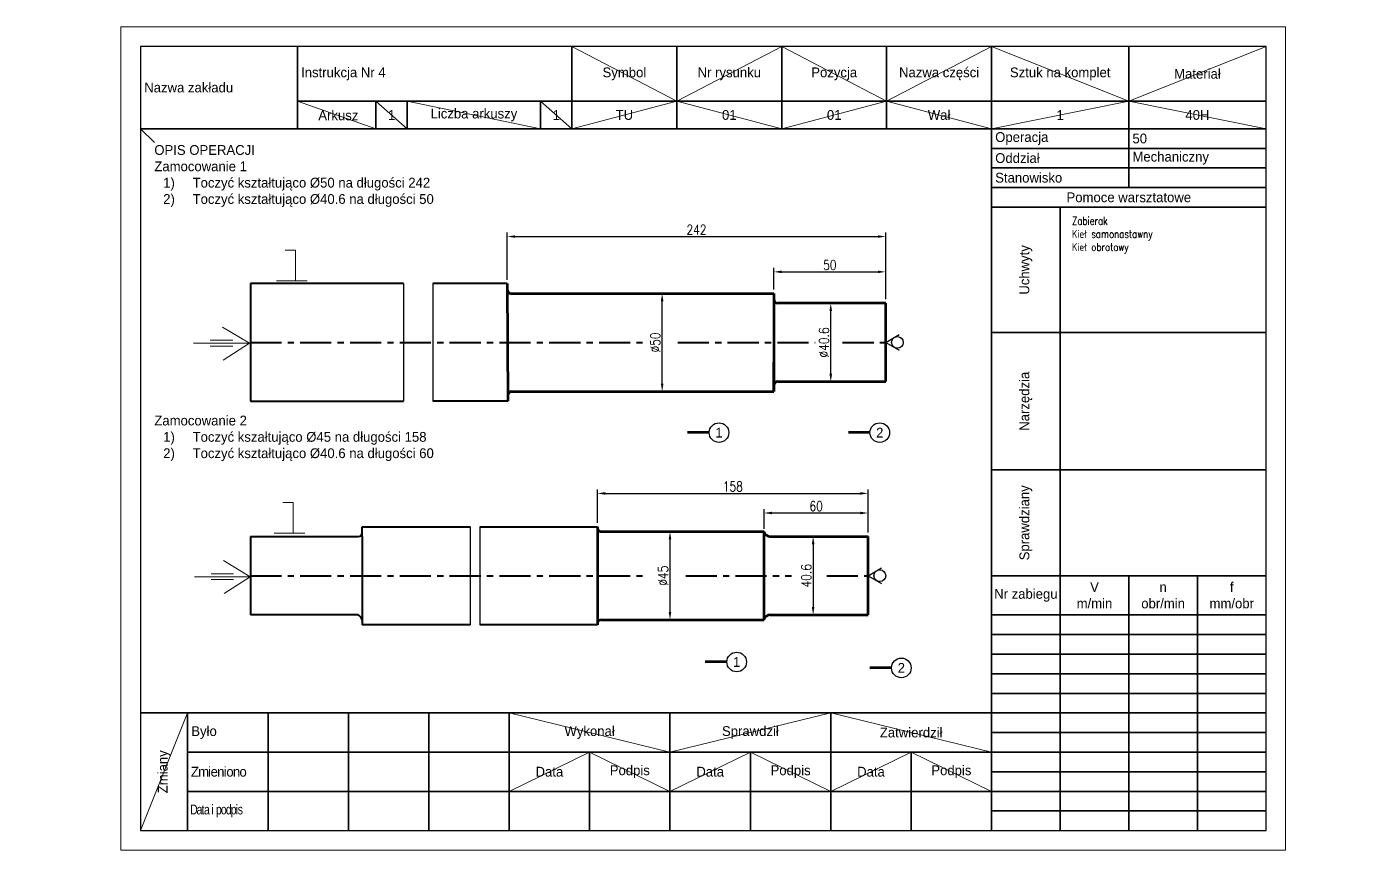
# Model space of a CAD drawing. Extents: x 817 to 2370, y -486 to 502.
# Drawn here: x 2028 to 2369.8, y -258.5 to -48.5 of the extents above; entities that cross this region are included whole.
import ezdxf

# ---------------------------------------------------------------- set-up
doc = ezdxf.new("R2010")
doc.units = 0
doc.header["$LTSCALE"] = 0.25
doc.header["$PDMODE"] = 2
doc.header["$PDSIZE"] = -5
doc.linetypes.add('CENTER', pattern=[50.8, 31.75, -6.35, 6.35, -6.35])
doc.layers.get('0').update_dxf_attribs({"color": 8, "linetype": 'CONTINUOUS'})
doc.layers.get('Defpoints').update_dxf_attribs({"linetype": 'CONTINUOUS'})
for name, color, linetype, lineweight in [('1', 7, 'CONTINUOUS', 30), ('AM_4', 3, 'CONTINUOUS', 25), ('AM_5', 3, 'CONTINUOUS', 25), ('AM_6', 2, 'CONTINUOUS', 35), ('AM_9', 253, 'CONTINUOUS', 0), ('Gruba linia', 7, 'CONTINUOUS', 50), ('wymiary', 100, 'CONTINUOUS', 20)]:
    doc.layers.add(name, color=color, linetype=linetype, lineweight=lineweight)
for name, color, linetype in [('Krawędzie', 7, 'CONTINUOUS'), ('Kreskowania i linie pomocnicze', 2, 'CONTINUOUS'), ('Osie', 2, 'CENTER')]:
    doc.layers.add(name, color=color, linetype=linetype)
doc.styles.add('ROMANS', font='romans', dxfattribs={"width": 0.8})
doc.linetypes.add('Amzigzag', pattern='A,0.0001,[136,genltshp.shx,S=0.04,R=0,X=0,Y=0],-11', length=11.0001)
doc.dimstyles.new('standard$0', dxfattribs={"dimtxt": 2.5, "dimasz": 2, "dimexe": 1, "dimexo": 1, "dimgap": 0.5, "dimtad": 1, "dimdec": 3, "dimrnd": 0.1, "dimzin": 12, "dimdsep": 46, "dimtxsty": 'ROMANS', "dimcen": 2.5, "dimclrd": 2, "dimclre": 2, "dimclrt": 256, "dimadec": 0, "dimazin": 0, "dimtfac": 0.72, "dimtdec": 3, "dimtmove": 0, "dimatfit": 0, "dimfxl": 1, "dimtvp": 0.72, "dimtolj": 1, "dimtzin": 12, "dimarcsym": 0})

# ---------------------------------------------------------------- blocks, each defined once
blk = doc.blocks.new('*D45')
at = {"layer": 'AM_5', "color": 2, "lineweight": -2, "transparency": 16777216}
for p, q in [((2150.5, -113), (2150.5, -101)), ((2152.5, -102), (2245, -102)), ((2247, -118), (2247, -101))]:
    blk.add_line(p, q, dxfattribs=at)
at = {"layer": 'AM_5', "color": 2, "lineweight": 40, "transparency": 16777216}
for points in [[(2152.5, -101.67), (2152.5, -102.33), (2150.5, -102)], [(2245, -101.67), (2245, -102.33), (2247, -102)]]:
    blk.add_solid(points, dxfattribs=at)
at = {"layer": 'Defpoints', "color": 0, "lineweight": 40, "transparency": 16777216}
for p in [(2247, -102), (2150.5, -114), (2247, -119)]:
    blk.add_point(p, dxfattribs=at)
at = {"layer": 'AM_5', "transparency": 16777216, "insert": (2198.75, -100.25), "char_height": 2.5, "attachment_point": 5, "style": 'ROMANS'}
blk.add_mtext('\\A1;242', dxfattribs=at)
blk = doc.blocks.new('*D46')
at = {"layer": 'AM_5', "color": 2, "lineweight": -2, "transparency": 16777216}
for p, q in [((2218.5, -115.5), (2218.5, -110)), ((2220.5, -111), (2245, -111)), ((2247, -118), (2247, -110))]:
    blk.add_line(p, q, dxfattribs=at)
at = {"layer": 'AM_5', "color": 2, "lineweight": 40, "transparency": 16777216}
for points in [[(2220.5, -110.67), (2220.5, -111.33), (2218.5, -111)], [(2245, -110.67), (2245, -111.33), (2247, -111)]]:
    blk.add_solid(points, dxfattribs=at)
at = {"layer": 'Defpoints', "color": 0, "lineweight": 40, "transparency": 16777216}
for p in [(2247, -111), (2218.5, -116.5), (2247, -119)]:
    blk.add_point(p, dxfattribs=at)
at = {"layer": 'AM_5', "transparency": 16777216, "insert": (2232.75, -109.25), "char_height": 2.5, "attachment_point": 5, "style": 'ROMANS'}
blk.add_mtext('\\A1;50', dxfattribs=at)
blk = doc.blocks.new('*D47')
at = {"layer": 'AM_5', "color": 2, "lineweight": -2, "transparency": 16777216}
for p, q in [((2190, -116.5), (2189, -116.5)), ((2190, -139.5), (2190, -118.5)), ((2190, -141.5), (2189, -141.5))]:
    blk.add_line(p, q, dxfattribs=at)
at = {"layer": 'AM_5', "color": 2, "lineweight": 40, "transparency": 16777216}
for points in [[(2189.67, -118.5), (2190.33, -118.5), (2190, -116.5)], [(2189.67, -139.5), (2190.33, -139.5), (2190, -141.5)]]:
    blk.add_solid(points, dxfattribs=at)
at = {"layer": 'Defpoints', "color": 0, "lineweight": 40, "transparency": 16777216}
for p in [(2190, -116.5), (2191, -116.5), (2191, -141.5)]:
    blk.add_point(p, dxfattribs=at)
at = {"layer": 'AM_5', "transparency": 16777216, "insert": (2188.25, -129), "char_height": 2.5, "attachment_point": 5, "rotation": 90, "style": 'ROMANS'}
blk.add_mtext('\\A1;%%C50', dxfattribs=at)
blk = doc.blocks.new('*D48')
at = {"layer": 'AM_5', "color": 2, "lineweight": -2, "transparency": 16777216}
for p, q in [((2232.25, -119), (2232, -119)), ((2233, -137), (2233, -121)), ((2232.25, -139), (2232, -139))]:
    blk.add_line(p, q, dxfattribs=at)
at = {"layer": 'AM_5', "color": 2, "lineweight": 40, "transparency": 16777216}
for points in [[(2232.67, -121), (2233.33, -121), (2233, -119)], [(2232.67, -137), (2233.33, -137), (2233, -139)]]:
    blk.add_solid(points, dxfattribs=at)
at = {"layer": 'Defpoints', "color": 0, "lineweight": 40, "transparency": 16777216}
for p in [(2233, -119), (2233.25, -119), (2233.25, -139)]:
    blk.add_point(p, dxfattribs=at)
at = {"layer": 'AM_5', "transparency": 16777216, "insert": (2231.25, -129), "char_height": 2.5, "attachment_point": 5, "rotation": 90, "style": 'ROMANS'}
blk.add_mtext('\\A1;%%C40.6', dxfattribs=at)
blk = doc.blocks.new('*D49')
at = {"layer": 'AM_5', "color": 2, "lineweight": -2, "transparency": 16777216}
for p, q in [((2192, -177.25), (2191, -177.25)), ((2192, -179.25), (2192, -197.75)), ((2191.5, -199.75), (2191, -199.75))]:
    blk.add_line(p, q, dxfattribs=at)
at = {"layer": 'AM_5', "color": 2, "lineweight": 40, "transparency": 16777216}
for points in [[(2191.67, -179.25), (2192.33, -179.25), (2192, -177.25)], [(2191.67, -197.75), (2192.33, -197.75), (2192, -199.75)]]:
    blk.add_solid(points, dxfattribs=at)
at = {"layer": 'Defpoints', "color": 0, "lineweight": 40, "transparency": 16777216}
for p in [(2193, -177.25), (2192, -199.75), (2192.5, -199.75)]:
    blk.add_point(p, dxfattribs=at)
at = {"layer": 'AM_5', "transparency": 16777216, "insert": (2190.25, -188.5), "char_height": 2.5, "attachment_point": 5, "rotation": 90, "style": 'ROMANS'}
blk.add_mtext('\\A1;%%C45', dxfattribs=at)
blk = doc.blocks.new('*D50')
at = {"layer": 'AM_5', "color": 2, "lineweight": -2, "transparency": 16777216}
for p, q in [((2228.25, -178.5), (2227.5, -178.5)), ((2228.5, -180.5), (2228.5, -196.5)), ((2228.25, -198.5), (2227.5, -198.5))]:
    blk.add_line(p, q, dxfattribs=at)
at = {"layer": 'AM_5', "color": 2, "lineweight": 40, "transparency": 16777216}
for points in [[(2228.17, -180.5), (2228.83, -180.5), (2228.5, -178.5)], [(2228.17, -196.5), (2228.83, -196.5), (2228.5, -198.5)]]:
    blk.add_solid(points, dxfattribs=at)
at = {"layer": 'Defpoints', "color": 0, "lineweight": 40, "transparency": 16777216}
for p in [(2229.25, -178.5), (2228.5, -198.5), (2229.25, -198.5)]:
    blk.add_point(p, dxfattribs=at)
at = {"layer": 'AM_5', "transparency": 16777216, "insert": (2226.75, -188.5), "char_height": 2.5, "attachment_point": 5, "rotation": 90, "style": 'ROMANS'}
blk.add_mtext('\\A1;40.6', dxfattribs=at)
blk = doc.blocks.new('*D51')
at = {"layer": 'AM_5', "color": 2, "lineweight": -2, "transparency": 16777216}
for p, q in [((2173.5, -175), (2173.5, -166.5)), ((2242.5, -177.5), (2242.5, -166.5)), ((2175.5, -167.5), (2240.5, -167.5))]:
    blk.add_line(p, q, dxfattribs=at)
at = {"layer": 'AM_5', "color": 2, "lineweight": 40, "transparency": 16777216}
for points in [[(2175.5, -167.17), (2175.5, -167.83), (2173.5, -167.5)], [(2240.5, -167.17), (2240.5, -167.83), (2242.5, -167.5)]]:
    blk.add_solid(points, dxfattribs=at)
at = {"layer": 'Defpoints', "color": 0, "lineweight": 40, "transparency": 16777216}
for p in [(2242.5, -167.5), (2173.5, -176), (2242.5, -178.5)]:
    blk.add_point(p, dxfattribs=at)
at = {"layer": 'AM_5', "transparency": 16777216, "insert": (2208, -165.75), "char_height": 2.5, "attachment_point": 5, "style": 'ROMANS'}
blk.add_mtext('\\A1;158', dxfattribs=at)
blk = doc.blocks.new('*D52')
at = {"layer": 'AM_5', "color": 2, "lineweight": -2, "transparency": 16777216}
for p, q in [((2216, -176.5), (2216, -171.5)), ((2218, -172.5), (2240.5, -172.5)), ((2242.5, -177.5), (2242.5, -171.5))]:
    blk.add_line(p, q, dxfattribs=at)
at = {"layer": 'AM_5', "color": 2, "lineweight": 40, "transparency": 16777216}
for points in [[(2218, -172.17), (2218, -172.83), (2216, -172.5)], [(2240.5, -172.17), (2240.5, -172.83), (2242.5, -172.5)]]:
    blk.add_solid(points, dxfattribs=at)
at = {"layer": 'Defpoints', "color": 0, "lineweight": 40, "transparency": 16777216}
for p in [(2242.5, -172.5), (2216, -177.5), (2242.5, -178.5)]:
    blk.add_point(p, dxfattribs=at)
at = {"layer": 'AM_5', "transparency": 16777216, "insert": (2229.25, -170.75), "char_height": 2.5, "attachment_point": 5, "style": 'ROMANS'}
blk.add_mtext('\\A1;60', dxfattribs=at)

msp = doc.modelspace()

# ---------------------------------------------------------------- linework, layer by layer
at = {"layer": '1'}
msp.add_lwpolyline([(2057, -253.5), (2344, -253.5), (2344, -53.5), (2057, -53.5)], close=True, dxfattribs=at)
for centre in [(2204.5, -152), (2245.5, -152), (2245.5, -152), (2209, -210.5), (2251, -212), (2251, -212)]:
    msp.add_circle(centre, 2.5, dxfattribs=at)
at = {"layer": 'AM_4', "linetype": 'Amzigzag'}
for p, q in [((2124, -114), (2124, -144)), ((2131.5, -114), (2131.5, -144)), ((2141, -176), (2141, -201)), ((2143.5, -176), (2143.5, -201))]:
    msp.add_line(p, q, dxfattribs=at)
at = {"layer": 'AM_4'}
for p, q in [((2247, -129), (2250.4641, -127)), ((2247, -129), (2250.4641, -131)), ((2242.5, -188.5), (2245.9641, -186.5)), ((2242.5, -188.5), (2245.9641, -190.5))]:
    msp.add_line(p, q, dxfattribs=at)
at = {"layer": 'AM_4', "ltscale": 0.5}
for centre in [(2250, -129), (2245.5, -188.5)]:
    msp.add_circle(centre, 1.5, dxfattribs=at)
at = {"layer": 'AM_6'}
for p, q in [((2097, -53.5), (2097, -74.5)), ((2167, -53.5), (2167, -74.5)), ((2193.75, -74.5), (2193.75, -53.5)), ((2220.5, -74.5), (2220.5, -53.5)), ((2247.25, -74.5), (2247.25, -53.5)), ((2274, -253.5), (2274, -53.5)), ((2309, -53.5), (2309, -89.5)), ((2344, -67.5), (2097, -67.5)), ((2117, -67.5), (2117, -74.5)), ((2125, -74.5), (2125, -67.5)), ((2159, -74.5), (2159, -67.5)), ((2057, -74.5), (2344, -74.5)), ((2344, -79.5), (2274, -79.5)), ((2274, -84.5), (2344, -84.5)), ((2274, -89.5), (2344, -89.5)), ((2274, -94.5), (2344, -94.5)), ((2291.5, -94.5), (2291.5, -253.5)), ((2274, -126.5), (2344, -126.5)), ((2274, -161.5), (2344, -161.5)), ((2344, -188.5), (2274, -188.5)), ((2309, -188.5), (2309, -253.5)), ((2326.5, -188.5), (2326.5, -253.5)), ((2344, -198.5), (2274, -198.5)), ((2344, -203.5), (2274, -203.5)), ((2344, -208.5), (2274, -208.5)), ((2344, -213.5), (2274, -213.5)), ((2344, -218.5), (2274, -218.5)), ((2274, -223.5), (2057, -223.5)), ((2069, -223.5), (2069, -253.5)), ((2089.5, -223.5), (2089.5, -253.5)), ((2110, -223.5), (2110, -253.5)), ((2130.5, -223.5), (2130.5, -253.5)), ((2151, -223.5), (2151, -253.5)), ((2192, -223.5), (2192, -253.5)), ((2233, -223.5), (2233, -253.5)), ((2344, -223.5), (2274, -223.5)), ((2344, -228.5), (2274, -228.5)), ((2274, -233.5), (2069, -233.5)), ((2171.5, -233.5), (2171.5, -253.5)), ((2212.5, -233.5), (2212.5, -253.5)), ((2253.5, -253.5), (2253.5, -233.5)), ((2344, -233.5), (2274, -233.5)), ((2344, -238.5), (2274, -238.5)), ((2069, -243.5), (2274, -243.5)), ((2344, -243.5), (2274, -243.5)), ((2344, -248.5), (2274, -248.5))]:
    msp.add_line(p, q, dxfattribs=at)
at = {"layer": 'AM_9'}
for p, q in [((2167, -53.5), (2193.75, -67.5)), ((2193.75, -67.5), (2220.5, -53.5)), ((2220.5, -53.5), (2247.25, -67.5)), ((2247.25, -67.5), (2274, -53.5)), ((2274, -53.5), (2309, -67.5)), ((2309, -67.5), (2344, -53.5)), ((2117, -74.5), (2097, -67.5)), ((2117, -67.5), (2125, -74.5)), ((2159, -74.5), (2125, -67.5)), ((2167, -74.5), (2159, -67.5)), ((2193.75, -67.5), (2167, -74.5)), ((2220.5, -74.5), (2193.75, -67.5)), ((2247.25, -67.5), (2220.5, -74.5)), ((2274, -74.5), (2247.25, -67.5)), ((2309, -67.5), (2274, -74.5)), ((2344, -74.5), (2309, -67.5)), ((2167, -70.8921), (2167, -70.8921)), ((2057, -74.5), (2060.5355, -78.0355)), ((2057, -253.5), (2069, -223.5)), ((2192, -233.5), (2151, -223.5)), ((2233, -223.5), (2192, -233.5)), ((2274, -233.5), (2233, -223.5)), ((2151, -243.5), (2171.5, -233.5)), ((2171.5, -233.5), (2192, -243.5)), ((2192, -243.5), (2212.5, -233.5)), ((2212.5, -233.5), (2233, -243.5)), ((2233, -243.5), (2253.5, -233.5)), ((2253.5, -233.5), (2274, -243.5))]:
    msp.add_line(p, q, dxfattribs=at)
msp.add_lwpolyline([(2052, -258.5), (2349, -258.5), (2349, -48.5), (2052, -48.5)], close=True, dxfattribs=at)
at = {"layer": 'Gruba linia', "color": 1, "lineweight": 80}
for p, q in [((2150.5, -114), (2150.6273, -144)), ((2151.5, -116.5), (2218.5, -116.5)), ((2218.5, -116.5), (2218.5, -141.5)), ((2247, -119), (2219.5, -119)), ((2247, -124), (2247, -119)), ((2247, -129), (2247, -124)), ((2247, -139), (2247, -129)), ((2218.5, -141.5), (2218.5, -134)), ((2218.5, -141.5), (2218.5, -139)), ((2219.5, -139), (2247, -139)), ((2151.5, -141.5), (2218.5, -141.5)), ((2173.5, -176), (2173.5, -201)), ((2174.5, -177.25), (2216, -177.25)), ((2216, -199.75), (2216, -177.25)), ((2217.5, -178.5), (2242.5, -178.5)), ((2242.5, -198.5), (2242.5, -178.5)), ((2174.5, -199.75), (2216, -199.75)), ((2216, -199.75), (2216, -198.5)), ((2217.5, -198.5), (2242.5, -198.5))]:
    msp.add_line(p, q, dxfattribs=at)
at = {"layer": 'Gruba linia', "color": 7, "lineweight": 40, "true_color": 0xffffff}
msp.add_line((2216, -177.25), (2216, -178.5), dxfattribs=at)
at = {"layer": 'Gruba linia', "color": 1, "lineweight": 40}
msp.add_line((2173.5, -201), (2173.5, -199.75), dxfattribs=at)
at = {"layer": 'Gruba linia', "color": 1, "lineweight": 80}
for centre, radius, start, end in [((2219.5, -118), 1, 180, 270), ((2219.5, -140), 1, 90, 180.000382), ((2151.7637, -142.6182), 1.1488, 103.267492, 186.415948), ((2174.5, -176.225), 1.025, 167.319617, 270), ((2217.65, -176.65), 1.8561, 207.255328, 265.364537), ((2174.4687, -200.75), 1.0005, 88.210089, 165.529706), ((2217.5227, -200.1591), 1.6592, 90.784825, 156.59531)]:
    msp.add_arc(centre, radius, start, end, dxfattribs=at)
at = {"layer": 'Krawędzie', "color": 7, "lineweight": 40, "true_color": 0xffffff}
msp.add_line((2085, -127.5), (2085, -130.5), dxfattribs=at)
at = {"layer": 'Krawędzie', "color": 1, "lineweight": 40}
for p, q in [((2113.5, -178.5), (2113.5, -176)), ((2113.5, -176), (2141, -176)), ((2143.5, -176), (2173.5, -176)), ((2173.5, -176), (2173.5, -177.25)), ((2085, -178.5), (2085, -198.5)), ((2085, -178.5), (2112.5, -178.5)), ((2113.5, -178.5), (2113.5, -198.5)), ((2112.5, -198.5), (2085, -198.5)), ((2113.5, -198.5), (2113.5, -201)), ((2141, -201), (2113.5, -201)), ((2173.5, -201), (2143.5, -201))]:
    msp.add_line(p, q, dxfattribs=at)
for centre, radius, start, end in [((2112.5, -177.5), 1, 270, 0), ((2111.4375, -200.375), 2.1551, 16.858399, 60.461218)]:
    msp.add_arc(centre, radius, start, end, dxfattribs=at)
at = {"layer": 'Kreskowania i linie pomocnicze', "color": 7, "lineweight": 40, "true_color": 0xffffff}
msp.add_line((2085, -114), (2085, -144), dxfattribs=at)
at = {"layer": 'Kreskowania i linie pomocnicze', "color": 1, "lineweight": 40}
for p, q in [((2124, -114), (2085, -114)), ((2085, -114), (2085, -144)), ((2150.5, -114), (2131.5, -114)), ((2085, -144), (2124, -144)), ((2150.6273, -144), (2131.5, -144))]:
    msp.add_line(p, q, dxfattribs=at)
at = {"layer": 'Kreskowania i linie pomocnicze', "color": 1, "lineweight": 80}
msp.add_arc((2151.5, -115.5), 1, 180, 270, dxfattribs=at)
at = {"layer": 'Osie', "color": 1, "lineweight": 40}
for p, q in [((2085, -129), (2185, -129)), ((2194, -129), (2229, -129)), ((2236, -129), (2247, -129)), ((2085, -188.5), (2186.5, -188.5)), ((2196, -188.5), (2223, -188.5)), ((2232, -188.5), (2242.5, -188.5))]:
    msp.add_line(p, q, dxfattribs=at)
at = {"layer": 'Osie', "color": 1, "lineweight": 60}
for p, q in [((2202, -152), (2196.5, -152)), ((2243, -152), (2237.5, -152)), ((2206.5, -210.5), (2201, -210.5)), ((2248.5, -212), (2243, -212))]:
    msp.add_line(p, q, dxfattribs=at)
at = {"layer": 'wymiary'}
for p, q in [((2096.4795, -105.4692), (2093.8711, -105.4692)), ((2096.4795, -113.2944), (2096.4795, -105.4692)), ((2091.659, -113.2944), (2099.4842, -113.2944)), ((2077.9185, -125.0749), (2084.7476, -129.1817)), ((2084.7476, -129.1817), (2070.5, -129.1817)), ((2074.7425, -128.4317), (2080.5, -128.4317)), ((2078.0503, -133.5), (2084.7476, -129.1817)), ((2074.7425, -129.9317), (2080.5, -129.9317)), ((2095.8724, -169.7925), (2093.264, -169.7925)), ((2095.8724, -177.6177), (2095.8724, -169.7925)), ((2091.0519, -177.6177), (2098.8771, -177.6177)), ((2078.14, -184.643), (2084.9691, -188.7497)), ((2084.9691, -188.7497), (2070.7215, -188.7497)), ((2074.9639, -187.9997), (2080.7215, -187.9997)), ((2074.9639, -189.4997), (2080.7215, -189.4997)), ((2078.2718, -193.068), (2084.9691, -188.7497))]:
    msp.add_line(p, q, dxfattribs=at)

# ---------------------------------------------------------------- texts
at = {"char_height": 2.5, "attachment_point": 1}
for s, insert in [('OPIS OPERACJI\\PZamocowanie 1\\P\\pxi-3,l3.90476,t3.90476;1)^IToczyć kształtująco %%C50 na długości 242\\P2)^IToczyć kształtująco %%C40.6 na długości 50', (2060.5, -78.6667)), ('Zamocowanie 2\\P\\pxi-3,l3.90476,t3.90476;1)^IToczyć kszałtująco %%C45 na długości 158\\P2)^IToczyć kształtująco %%C40.6 na długości 60', (2060.5, -147.6667))]:
    msp.add_mtext_dynamic_manual_height_columns(s, width=207.612669, gutter_width=12.5, heights=[0], dxfattribs=dict(at, insert=insert))
at = {"layer": '1', "char_height": 2.5, "attachment_point": 5}
for s, insert in [('1', (2204.5, -152)), ('2', (2245.5, -152)), ('2', (2245.5, -152)), ('1', (2209, -210.5)), ('2', (2251, -212)), ('2', (2251, -212))]:
    msp.add_mtext_dynamic_manual_height_columns(s, width=13.096774, gutter_width=12.5, heights=[0], dxfattribs=dict(at, insert=insert))
at = {"layer": 'AM_6', "color": 1, "char_height": 2.5, "attachment_point": 4}
for s, width, insert in [(' Instrukcja Nr 4', 70, (2097, -60.5)), (' 50 ', 35, (2309, -77))]:
    msp.add_mtext_dynamic_manual_height_columns(s, width=width, gutter_width=12.5, heights=[0], dxfattribs=dict(at, insert=insert))
at = {"layer": 'AM_6', "char_height": 2.5}
for s, width, heights, insert, attachment_point in [('Symbol', 26.75, [0], (2180.375, -60.5), 5), ('Nr rysunku', 26.75, [0], (2207.125, -60.5), 5), ('Pozycja', 26.75, [0], (2233.875, -60.5), 5), ('Nazwa części', 21.17559, [14.3491], (2260.625, -60.5), 5), ('Sztuk na komplet', 27.982124, [11.8269], (2291.5, -60.5), 5), ('Materiał', 35, [0], (2326.5, -60.5), 5), (' Nazwa zakładu', 40, [16.375], (2057, -64), 4), ('Arkusz', 17.471147, [0], (2107.4249, -71.1057), 5), ('1', 8, [0], (2121, -71), 5), ('Liczba arkuszy', 40.01292, [0], (2142, -71), 5), ('1', 8, [0], (2163, -71), 5), ('{\\C1;TU}', 26.75, [0], (2180.375, -71), 5), ('01', 26.75, [0], (2207.125, -71), 5), ('01', 26.75, [0], (2233.875, -71), 5), ('Wał', 26.75, [0], (2260.625, -71), 5), ('1', 35, [0], (2291.5, -71), 5), ('{\\C1;40H}', 35, [0], (2326.5, -71), 5), (' Operacja', 35, [0], (2274, -77), 4), (' Oddział', 35, [0], (2274, -82), 4), (' Mechaniczny', 35, [0], (2309, -82), 4), (' Stanowisko', 35, [0], (2274, -87), 4), ('Pomoce warsztatowe', 70, [0], (2309, -92), 5), ('V\\Pm/min', 17.5, [0], (2300.25, -193.5), 5), ('n\\Pobr/min', 17.499992, [0], (2317.75, -193.5), 5), ('f\\Pmm/obr', 17.500008, [0], (2335.25, -193.5), 5), ('Nr zabiegu', 17.499984, [0], (2282.75, -193.5), 5), (' Było', 20.5, [0], (2069, -228.5), 4), ('Wykonał', 41, [0], (2171.5, -228.5), 5), ('Sprawdził', 41, [0], (2212.5, -228.5), 5), ('Zatwierdził', 41.000016, [0], (2253.5, -228.5), 5), ('{\\T0.9; Zmieniono}', 20.5, [0], (2069, -238.5), 4), ('Data', 20.5, [0], (2161.25, -238.5), 5), ('Podpis', 20.5, [0], (2181.75, -238.5), 5), ('Data', 20.5, [0], (2202.25, -238.5), 5), ('Podpis', 20.5, [0], (2222.75, -238.5), 5), ('Data', 20.5, [0], (2243.25, -238.5), 5), ('Podpis', 20.5, [0], (2263.75, -238.5), 5), ('{\\W0.8;\\T0.85; Data i podpis}', 20.5, [0], (2069, -248.5), 4)]:
    msp.add_mtext_dynamic_manual_height_columns(s, width=width, gutter_width=12.5, heights=heights, dxfattribs=dict(at, insert=insert, attachment_point=attachment_point))
at = {"layer": 'AM_6', "char_height": 2.5, "attachment_point": 5, "rotation": 90}
for s, width, insert in [('Uchwyty', 17.5, (2282.75, -110.5)), ('Narzędzia', 17.5, (2282.75, -144)), ('Sprawdziany', 17.5, (2282.75, -175)), ('Zmiany', 12, (2063, -238.5))]:
    msp.add_mtext_dynamic_manual_height_columns(s, width=width, gutter_width=12.5, heights=[0], dxfattribs=dict(at, insert=insert))
at = {"layer": 'Kreskowania i linie pomocnicze', "color": 1, "lineweight": 40, "insert": (2294.5, -97), "char_height": 2, "attachment_point": 1, "style": 'ROMANS'}
msp.add_mtext_dynamic_manual_height_columns('Zabierak\\PKieł samonastawny\\PKieł obrotowy', width=46.5, gutter_width=10, heights=[0], dxfattribs=at)

# ---------------------------------------------------------------- dimensions: what is measured, and where the dimension line sits
at = {"layer": 'AM_5'}
for base, p1, p2, text, picture, middle in [((2247, -102), (2150.5, -114), (2247, -119), '242', '*D45', (2198.75, -100.25)), ((2242.5, -167.5), (2173.5, -176), (2242.5, -178.5), '158', '*D51', (2208, -165.75)), ((2242.5, -172.5), (2216, -177.5), (2242.5, -178.5), '60', '*D52', (2229.25, -170.75))]:
    dim = msp.add_linear_dim(base=base, p1=p1, p2=p2, text=text, dimstyle='standard$0', override={"dimpost": ''}, dxfattribs=at)
    dim.commit()
    dim.dimension.update_dxf_attribs({"geometry": picture, "text_midpoint": middle})
for base, p1, p2, angle, text, picture, middle in [((2247, -111), (2218.5, -116.5), (2247, -119), 359.999994, '50', '*D46', (2232.75, -109.25)), ((2190, -116.5), (2191, -141.5), (2191, -116.5), 90, '%%C50', '*D47', (2188.25, -129)), ((2233, -119), (2233.25, -139), (2233.25, -119), 90, '%%C40.6', '*D48', (2231.25, -129)), ((2192, -199.75), (2193, -177.25), (2192.5, -199.75), 90, '%%C45', '*D49', (2190.25, -188.5)), ((2228.5, -198.5), (2229.25, -178.5), (2229.25, -198.5), 90, '40.6', '*D50', (2226.75, -188.5))]:
    dim = msp.add_linear_dim(base=base, p1=p1, p2=p2, angle=angle, text=text, dimstyle='standard$0', override={"dimpost": ''}, dxfattribs=at)
    dim.commit()
    dim.dimension.update_dxf_attribs({"geometry": picture, "text_midpoint": middle})

doc.saveas('drawing.dxf')
